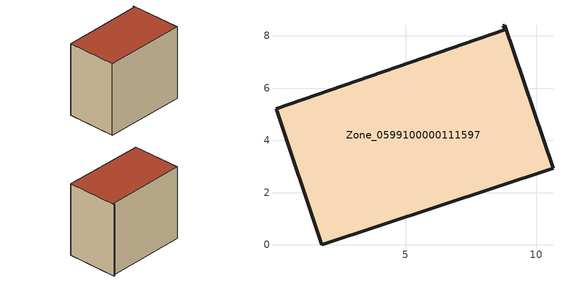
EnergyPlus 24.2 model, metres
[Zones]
Zone_0599100000111597
 floor ground (C_G): 0.04,5.2 8.79,8.24 8.74,8.39 8.8,8.41 10.64,2.94 1.79,0 z0.37
 wall outside (C_F): 10.64,2.94 8.8,8.41 8.74,8.39 8.79,8.24 0.04,5.2 1.79,0 10.64,2.94 z0.37:8.53
 roof outside (C_R): 8.79,8.24 0.04,5.2 1.79,0 10.64,2.94 8.8,8.41 8.74,8.39 z8.53
[BUILDING]
Pand.0599100000111597: North Axis=0; Terrain=City; Loads Convergence Tolerance Value=0.04; Temperature Convergence Tolerance Value=0.4; Solar Distribution=FullExterior; Maximum Number of Warmup Days=25; Minimum Number of Warmup Days=1
[Site:Location]
Rotterdam.The.Hague.AP_ZH_NLD Design_Conditions: Latitude=51.96; Longitude=4.45; Time Zone=1; Elevation=-4.5
[SITE:GROUNDTEMPERATURE:BUILDINGSURFACE]
18, 18, 18, 18, 18, 18, 18, 18, 18, 18, 18, 18
[MATERIAL] Thermal Absorptance=0.9; Solar Absorptance=0.7; Visible Absorptance=0.7
Name | Roughness | Thickness | Conductivity | Density | Specific Heat
G.TC.1965-1974 | MediumSmooth | 0.15 | 0.882353 | 540 | 1210
F.TC.1965-1974 | Rough | 0.3 | 0.697674 | 1920 | 840
R.TC.1965-1974 | MediumRough | 0.2 | 0.232558 | 1500 | 1000
[CONSTRUCTION]
C_G: G.TC.1965-1974
C_F: F.TC.1965-1974
C_R: R.TC.1965-1974
[ZONE]
Zone_0599100000111597: Type=1; Multiplier=1; Ceiling Height=Autocalculate; Volume=Autocalculate; Floor Area=autocalculate; Part of Total Floor Area=Yes
[ZONEINFILTRATION:DESIGNFLOWRATE]
Infil_Zone_0599100000111597: Zone or ZoneList or Space or SpaceList=Zone_0599100000111597; Schedule=AlwaysOn; Design Flow Rate Calculation Method=Flow/Area; Flow Rate per Floor Area=0.003; Constant Term Coefficient=1; Temperature Term Coefficient=0; Velocity Term Coefficient=0; Velocity Squared Term Coefficient=0
[HVACTEMPLATE:ZONE:IDEALLOADSAIRSYSTEM]
Zone_0599100000111597: Maximum Heating Supply Air Temperature=50; Minimum Cooling Supply Air Temperature=13; Maximum Heating Supply Air Humidity Ratio=0.0156; Minimum Cooling Supply Air Humidity Ratio=0.0077; Heating Limit=NoLimit; Cooling Limit=NoLimit; Dehumidification Control Type=ConstantSensibleHeatRatio; Cooling Sensible Heat Ratio=0.7; Dehumidification Setpoint=60; Humidification Control Type=None; Humidification Setpoint=30; Outdoor Air Method=None; Outdoor Air Flow Rate per Person=0.00944; Outdoor Air Flow Rate per Zone Floor Area=0; Outdoor Air Flow Rate per Zone=0; Demand Controlled Ventilation Type=None; Outdoor Air Economizer Type=NoEconomizer; Heat Recovery Type=None; Sensible Heat Recovery Effectiveness=0.7; Latent Heat Recovery Effectiveness=0.65
[ZONECONTROL:THERMOSTAT]
ThermostatControl_Zone_0599100000111597: Zone or ZoneList=Zone_0599100000111597; Control Type Schedule=DualSetpointControlType; Control 1=Thermostat_Zone_0599100000111597; Temperature Difference Between Cutout And Setpoint=0
[THERMOSTATSETPOINT:DUALSETPOINT]
Thermostat_Zone_0599100000111597: Heating Setpoint Temperature Schedule=HeatingSetpoint_Zone_0599100000111597; Cooling Setpoint Temperature Schedule=CoolingSetpoint_Zone_0599100000111597
[SCHEDULE:COMPACT]
HeatingSetpoint_Zone_0599100000111597: Through: 12/31, For: AllDays, Until: 24:00, 21
CoolingSetpoint_Zone_0599100000111597: Through: 12/31, For: AllDays, Until: 24:00, 24
DualSetpointControlType: Through: 12/31, For: AllDays, Until: 24:00, 4
AlwaysOn: Through: 12/31, For: AllDays, Until: 24:00, 1
